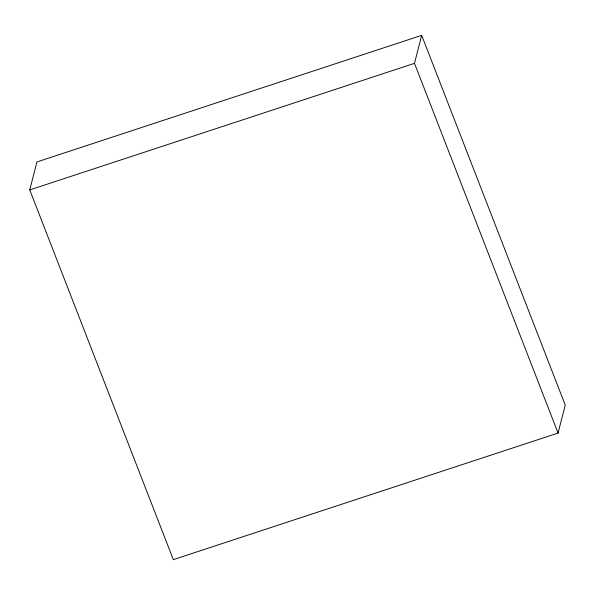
<?xml version="1.0" encoding="UTF-8"?>
<svg xmlns="http://www.w3.org/2000/svg" width="595" height="595" viewBox="0 0 595 595"><rect width="100%" height="100%" fill="white"/><g stroke="black" fill="none" stroke-linecap="round" stroke-linejoin="round"><path stroke-width="0.89" d="M29.75 189.917L36.935 161.937L421.684 35.358L565.25 405.083L558.065 433.063L173.316 559.642L29.75 189.917L414.499 63.338L421.684 35.358M414.499 63.338L558.065 433.063"/></g></svg>
